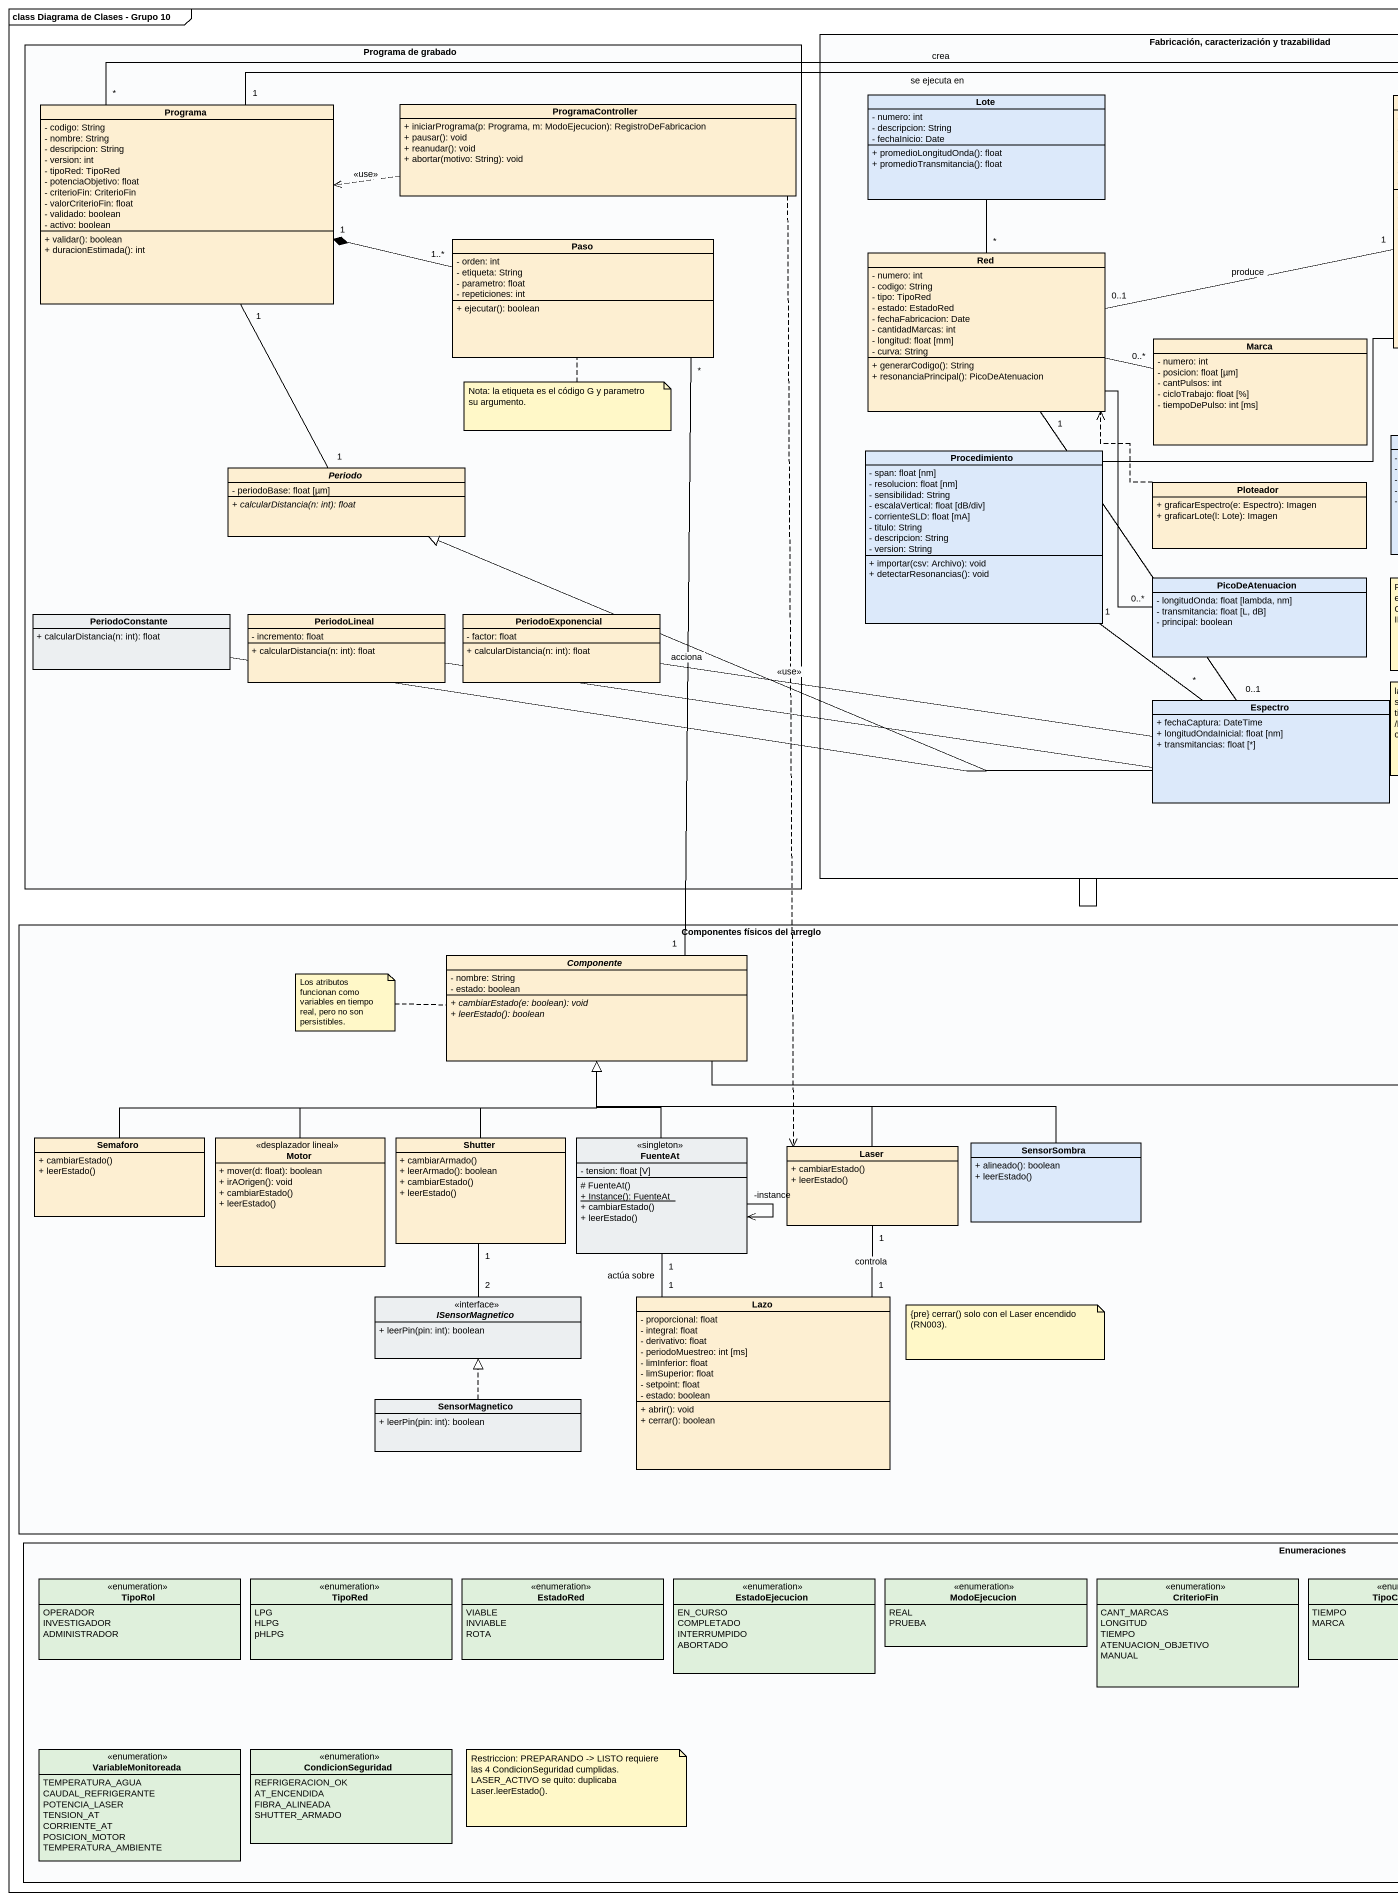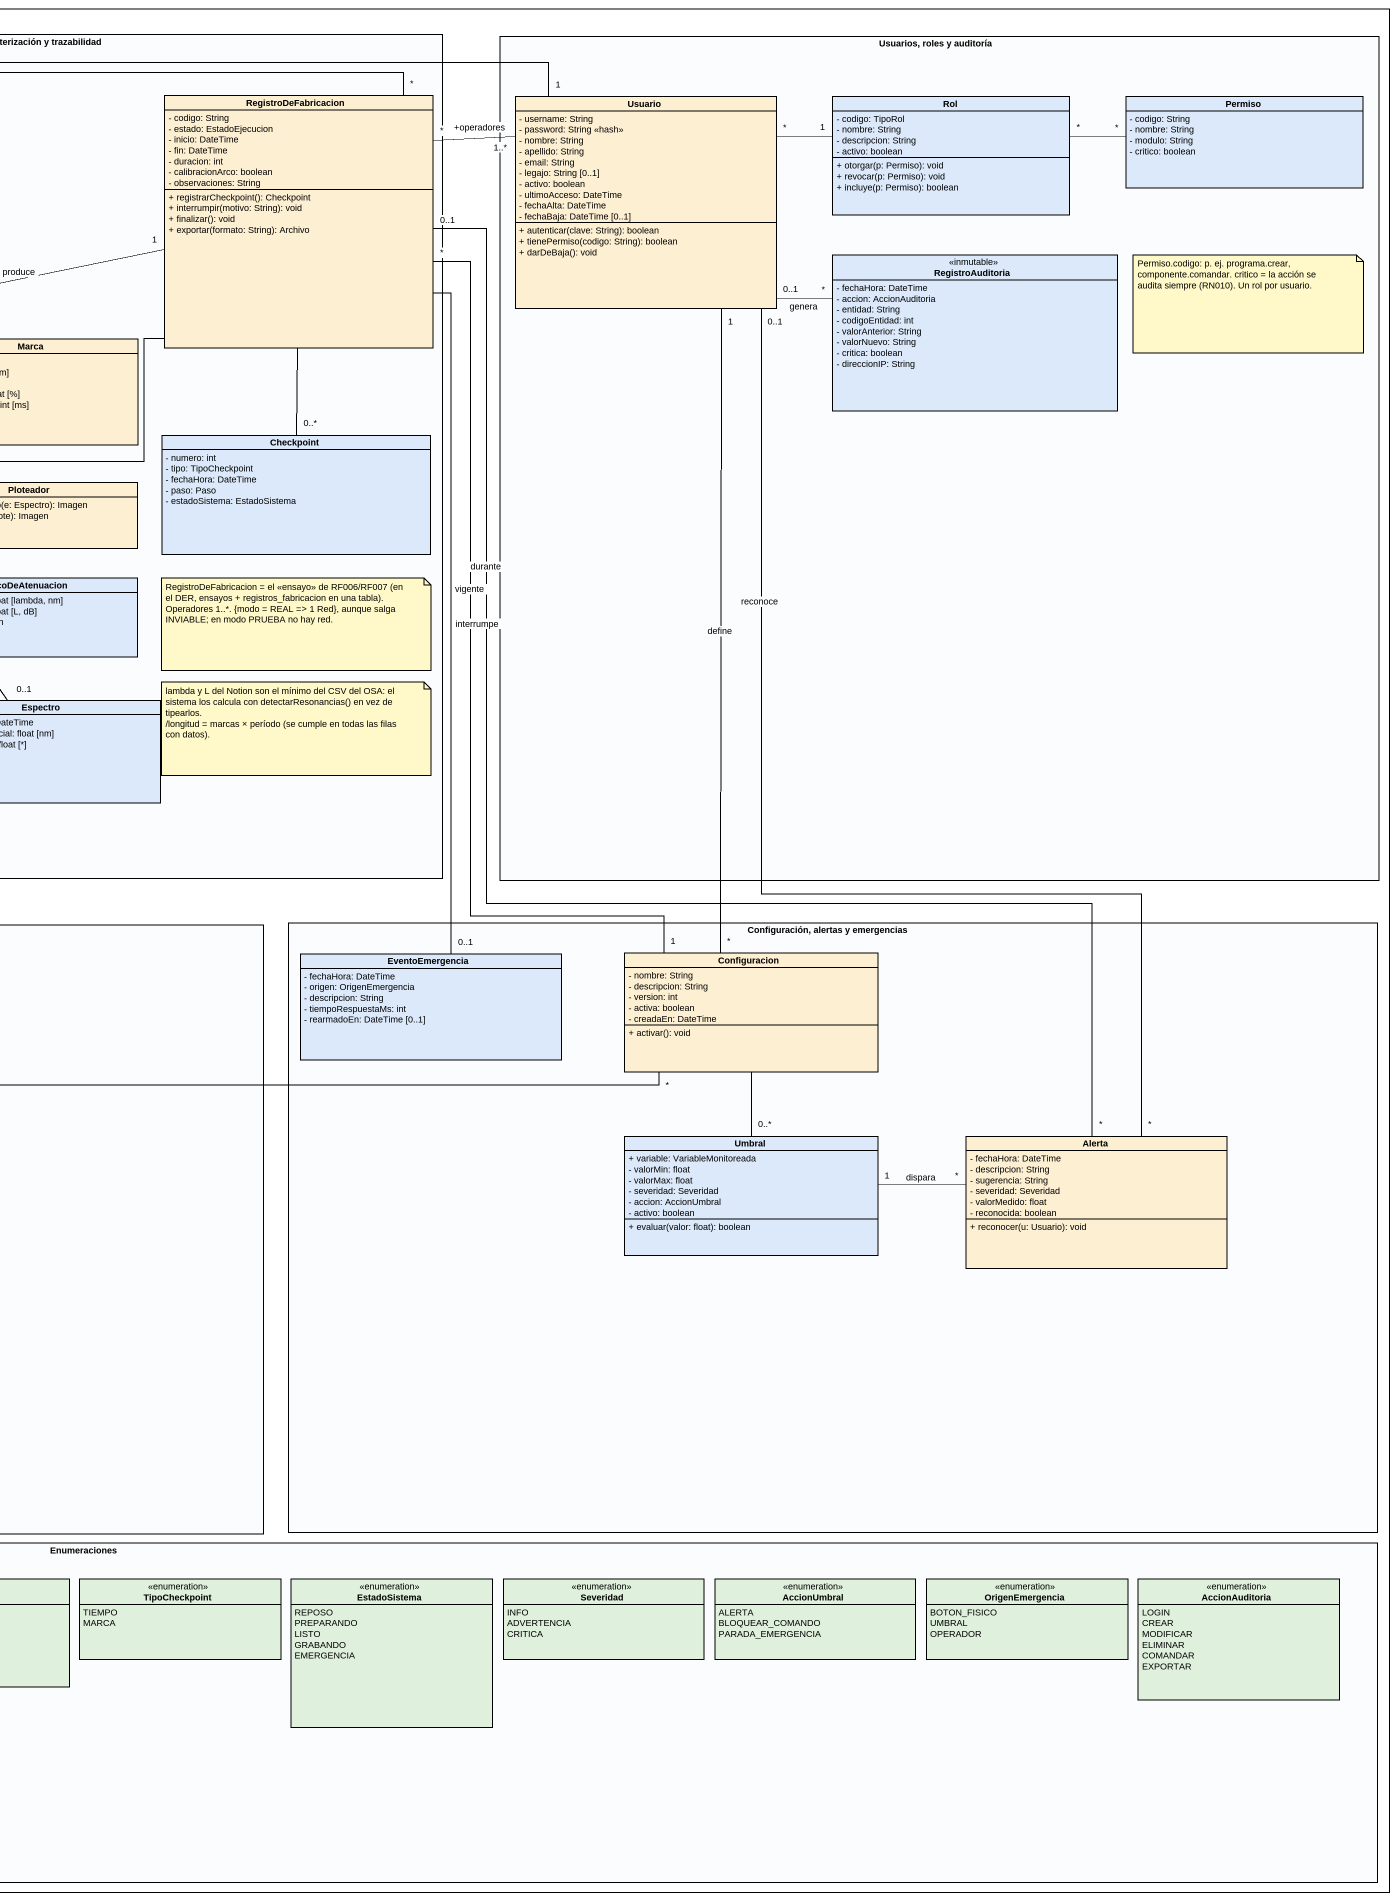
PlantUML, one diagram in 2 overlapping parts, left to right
@startuml
mainframe class Diagrama de Clases - Grupo 10
hide circle
hide empty members
skinparam classAttributeIconSize 0
rectangle "Fabricación, caracterización y trazabilidad" as Fabricación_caracterización #FBFCFD {
  class Lote #DCE9FA {
    - numero: int
    - descripcion: String
    - fechaInicio: Date
    + promedioLongitudOnda(): float
    + promedioTransmitancia(): float
  }
  class RegistroDeFabricacion #FDEFD2 {
    - codigo: String
    - estado: EstadoEjecucion
    - inicio: DateTime
    - fin: DateTime
    - duracion: int
    - calibracionArco: boolean
    - observaciones: String
    + registrarCheckpoint(): Checkpoint
    + interrumpir(motivo: String): void
    + finalizar(): void
    + exportar(formato: String): Archivo
  }
  class Red #FDEFD2 {
    - numero: int
    - codigo: String
    - tipo: TipoRed
    - estado: EstadoRed
    - fechaFabricacion: Date
    - cantidadMarcas: int
    - longitud: float [mm]
    - curva: String
    + generarCodigo(): String
    + resonanciaPrincipal(): PicoDeAtenuacion
  }
  class Marca #FDEFD2 {
    - numero: int
    - posicion: float [µm]
    - cantPulsos: int
    - cicloTrabajo: float [%]
    - tiempoDePulso: int [ms]
  }
  class Procedimiento #DCE9FA {
    - span: float [nm]
    - resolucion: float [nm]
    - sensibilidad: String
    - escalaVertical: float [dB/div]
    - corrienteSLD: float [mA]
    - titulo: String
    - descripcion: String
    - version: String
    + importar(csv: Archivo): void
    + detectarResonancias(): void
  }
  class Checkpoint #DCE9FA {
    - numero: int
    - tipo: TipoCheckpoint
    - fechaHora: DateTime
    - paso: Paso
    - estadoSistema: EstadoSistema
  }
  class Ploteador #FDEFD2 {
    + graficarEspectro(e: Espectro): Imagen
    + graficarLote(l: Lote): Imagen
  }
  class PicoDeAtenuacion #DCE9FA {
    - longitudOnda: float [lambda, nm]
    - transmitancia: float [L, dB]
    - principal: boolean
  }
  class Espectro #DCE9FA {
    + fechaCaptura: DateTime
    + longitudOndaInicial: float [nm]
    + transmitancias: float [*]
  }
}
rectangle "Usuarios, roles y auditoría" as Usuarios_roles_y_auditoría #FBFCFD {
  class Usuario #FDEFD2 {
    - username: String
    - password: String <<hash>>
    - nombre: String
    - apellido: String
    - email: String
    - legajo: String [0..1]
    - activo: boolean
    - ultimoAcceso: DateTime
    - fechaAlta: DateTime
    - fechaBaja: DateTime [0..1]
    + autenticar(clave: String): boolean
    + tienePermiso(codigo: String): boolean
    + darDeBaja(): void
  }
  class Rol #DCE9FA {
    - codigo: TipoRol
    - nombre: String
    - descripcion: String
    - activo: boolean
    + otorgar(p: Permiso): void
    + revocar(p: Permiso): void
    + incluye(p: Permiso): boolean
  }
  class Permiso #DCE9FA {
    - codigo: String
    - nombre: String
    - modulo: String
    - critico: boolean
  }
  class RegistroAuditoria <<inmutable>> #DCE9FA {
    - fechaHora: DateTime
    - accion: AccionAuditoria
    - entidad: String
    - codigoEntidad: int
    - valorAnterior: String
    - valorNuevo: String
    - critica: boolean
    - direccionIP: String
  }
}
rectangle "Programa de grabado" as Programa_de_grabado #FBFCFD {
  class Programa #FDEFD2 {
    - codigo: String
    - nombre: String
    - descripcion: String
    - version: int
    - tipoRed: TipoRed
    - potenciaObjetivo: float
    - criterioFin: CriterioFin
    - valorCriterioFin: float
    - validado: boolean
    - activo: boolean
    + validar(): boolean
    + duracionEstimada(): int
  }
  class ProgramaController #FDEFD2 {
    + iniciarPrograma(p: Programa, m: ModoEjecucion): RegistroDeFabricacion
    + pausar(): void
    + reanudar(): void
    + abortar(motivo: String): void
  }
  class Paso #FDEFD2 {
    - orden: int
    - etiqueta: String
    - parametro: float
    - repeticiones: int
    + ejecutar(): boolean
  }
  abstract class Periodo #FDEFD2 {
    - periodoBase: float [µm]
    {abstract} + calcularDistancia(n: int): float
  }
  class PeriodoConstante #ECEFF1 {
    + calcularDistancia(n: int): float
  }
  class PeriodoLineal #FDEFD2 {
    - incremento: float
    + calcularDistancia(n: int): float
  }
  class PeriodoExponencial #FDEFD2 {
    - factor: float
    + calcularDistancia(n: int): float
  }
}
rectangle "Componentes físicos del arreglo" as Componentes_físicos_del #FBFCFD {
  abstract class Componente #FDEFD2 {
    - nombre: String
    - estado: boolean
    {abstract} + cambiarEstado(e: boolean): void
    {abstract} + leerEstado(): boolean
  }
  class Semaforo #FDEFD2 {
    + cambiarEstado()
    + leerEstado()
  }
  class Motor <<desplazador lineal>> #FDEFD2 {
    + mover(d: float): boolean
    + irAOrigen(): void
    + cambiarEstado()
    + leerEstado()
  }
  class Shutter #FDEFD2 {
    + cambiarArmado()
    + leerArmado(): boolean
    + cambiarEstado()
    + leerEstado()
  }
  class FuenteAt <<singleton>> #ECEFF1 {
    - tension: float [V]
    # FuenteAt()
    {static} + Instance(): FuenteAt
    + cambiarEstado()
    + leerEstado()
  }
  class Laser #FDEFD2 {
    + cambiarEstado()
    + leerEstado()
  }
  class SensorSombra #DCE9FA {
    + alineado(): boolean
    + leerEstado()
  }
  interface ISensorMagnetico #ECEFF1 {
    + leerPin(pin: int): boolean
  }
  class Lazo #FDEFD2 {
    - proporcional: float
    - integral: float
    - derivativo: float
    - periodoMuestreo: int [ms]
    - limInferior: float
    - limSuperior: float
    - setpoint: float
    - estado: boolean
    + abrir(): void
    + cerrar(): boolean
  }
  class SensorMagnetico #ECEFF1 {
    + leerPin(pin: int): boolean
  }
}
rectangle "Configuración, alertas y emergencias" as Configuración_alertas_y #FBFCFD {
  class EventoEmergencia #DCE9FA {
    - fechaHora: DateTime
    - origen: OrigenEmergencia
    - descripcion: String
    - tiempoRespuestaMs: int
    - rearmadoEn: DateTime [0..1]
  }
  class Configuracion #FDEFD2 {
    - nombre: String
    - descripcion: String
    - version: int
    - activa: boolean
    - creadaEn: DateTime
    + activar(): void
  }
  class Umbral #DCE9FA {
    + variable: VariableMonitoreada
    - valorMin: float
    - valorMax: float
    - severidad: Severidad
    - accion: AccionUmbral
    - activo: boolean
    + evaluar(valor: float): boolean
  }
  class Alerta #FDEFD2 {
    - fechaHora: DateTime
    - descripcion: String
    - sugerencia: String
    - severidad: Severidad
    - valorMedido: float
    - reconocida: boolean
    + reconocer(u: Usuario): void
  }
}
rectangle Enumeraciones #FBFCFD {
  enum TipoRol #DFF0DC {
    OPERADOR
    INVESTIGADOR
    ADMINISTRADOR
  }
  enum TipoRed #DFF0DC {
    LPG
    HLPG
    pHLPG
  }
  enum EstadoRed #DFF0DC {
    VIABLE
    INVIABLE
    ROTA
  }
  enum EstadoEjecucion #DFF0DC {
    EN_CURSO
    COMPLETADO
    INTERRUMPIDO
    ABORTADO
  }
  enum ModoEjecucion #DFF0DC {
    REAL
    PRUEBA
  }
  enum CriterioFin #DFF0DC {
    CANT_MARCAS
    LONGITUD
    TIEMPO
    ATENUACION_OBJETIVO
    MANUAL
  }
  enum TipoCheckpoint #DFF0DC {
    TIEMPO
    MARCA
  }
  enum EstadoSistema #DFF0DC {
    REPOSO
    PREPARANDO
    LISTO
    GRABANDO
    EMERGENCIA
  }
  enum Severidad #DFF0DC {
    INFO
    ADVERTENCIA
    CRITICA
  }
  enum AccionUmbral #DFF0DC {
    ALERTA
    BLOQUEAR_COMANDO
    PARADA_EMERGENCIA
  }
  enum OrigenEmergencia #DFF0DC {
    BOTON_FISICO
    UMBRAL
    OPERADOR
  }
  enum AccionAuditoria #DFF0DC {
    LOGIN
    CREAR
    MODIFICAR
    ELIMINAR
    COMANDAR
    EXPORTAR
  }
  enum VariableMonitoreada #DFF0DC {
    TEMPERATURA_AGUA
    CAUDAL_REFRIGERANTE
    POTENCIA_LASER
    TENSION_AT
    CORRIENTE_AT
    POSICION_MOTOR
    TEMPERATURA_AMBIENTE
  }
  enum CondicionSeguridad #DFF0DC {
    REFRIGERACION_OK
    AT_ENCENDIDA
    FIBRA_ALINEADA
    SHUTTER_ARMADO
  }
}
Fabricación_caracterización -- Fabricación_caracterización
Programa "1" -right- "*" RegistroDeFabricacion : se ejecuta en
ProgramaController .left.> Programa : <<use>>
ProgramaController ..> Laser : <<use>>
Lote -- "*" Red
RegistroDeFabricacion "*" -right- "+operadores\n1..*" Usuario
RegistroDeFabricacion -left- Procedimiento
RegistroDeFabricacion "*" -- "1" Configuracion : vigente
Usuario "1" -left- "*" Programa : crea
Usuario "*" -right- "1" Rol
Usuario "0..1" -right- "*" RegistroAuditoria : genera
Usuario "1" -- "*" Configuracion : define
Usuario "0..1" -- "*" Alerta : reconoce
Rol "*" -right- "*" Permiso
Paso "1..*" -left-* "1" Programa
Paso "*" -- "1" Componente : acciona
Red "0..1" -right- "1" RegistroDeFabricacion : produce
Red "1" -- "0..1" Espectro
Marca "0..*" -left- Red
Checkpoint "0..*" -up- RegistroDeFabricacion
Periodo "1" -up- "1" Programa
Ploteador .up.> Red
PicoDeAtenuacion "0..*" -up- Red
PeriodoConstante -up-|> Periodo
PeriodoLineal -up-|> Periodo
PeriodoExponencial -up-|> Periodo
Espectro "*" -up- "1" Procedimiento
EventoEmergencia "0..1" -up- RegistroDeFabricacion : interrumpe
Configuracion "*" -left- Componente
Configuracion -- "0..*" Umbral
Semaforo -right-|> Componente
Motor -up-|> Componente
Shutter -up-|> Componente
Shutter "1" -- "2" ISensorMagnetico
FuenteAt -up-|> Componente
FuenteAt <-- "-instance" FuenteAt
FuenteAt "1" -- "1" Lazo : actúa sobre
Laser -up-|> Componente
Laser "1" -- "1" Lazo : controla
SensorSombra -left-|> Componente
Umbral "1" -right- "*" Alerta : dispara
Alerta "*" -up- "0..1" RegistroDeFabricacion : durante
SensorMagnetico .up.|> ISensorMagnetico
note as N1
  Permiso.codigo: p. ej. programa.crear, componente.comandar. critico = la acción se audita siempre (RN010). Un rol por usuario.
end note
note bottom of Paso : Nota: la etiqueta es el código G y parametro su argumento.
note as N3
  RegistroDeFabricacion = el <<ensayo>> de RF006/RF007 (en el DER, ensayos + registros_fabricacion en una tabla). Operadores 1..*. {modo = REAL => 1 Red}, aunque salga INVIABLE; en modo PRUEBA no hay red.
end note
note as N4
  lambda y L del Notion son el mínimo del CSV del OSA: el sistema los calcula con detectarResonancias() en vez de tipearlos.
  /longitud = marcas × período (se cumple en todas las filas con datos).
end note
note left of Componente : Los atributos funcionan como variables en tiempo real, pero no son persistibles.
note as N6
  {pre} cerrar() solo con el Laser encendido (RN003).
end note
note as N7
  Restriccion: PREPARANDO -> LISTO requiere las 4 CondicionSeguridad cumplidas.
  LASER_ACTIVO se quito: duplicaba Laser.leerEstado().
end note
@enduml
